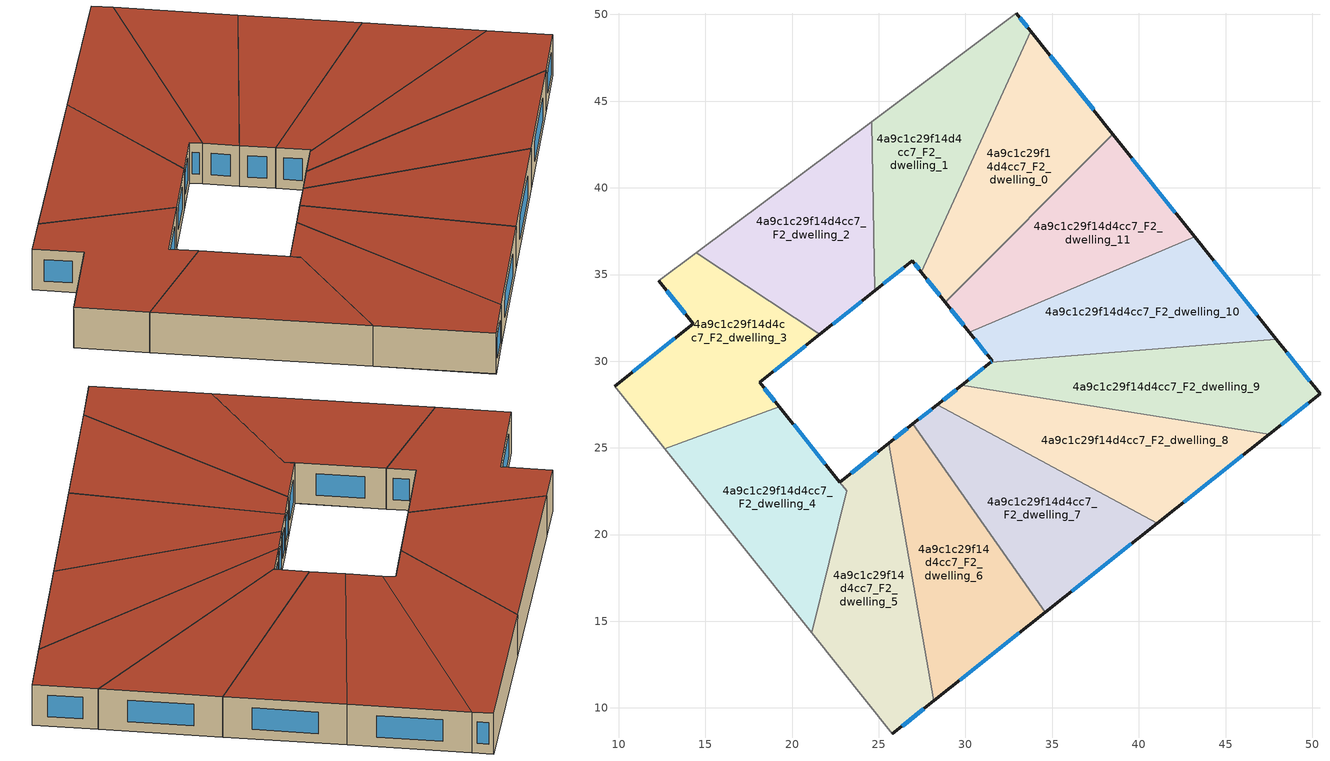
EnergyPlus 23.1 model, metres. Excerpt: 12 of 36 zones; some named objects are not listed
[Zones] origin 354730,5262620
4a9c1c29f14d4cc7_F2_dwelling_0
 floor to 4a9c1c29f14d4cc7_F1_dwelling_0 (EU_floor_Construction): 33.78,49.02 38.5,43.1 28.84,33.41 27.46,35.14 z6
 wall outside (EU_wall_Construction): 27.46,35.14 28.84,33.41 / 38.5,43.1 33.78,49.02 z6:9
 wall to 4a9c1c29f14d4cc7_F2_dwelling_1 (EU_wall_Construction): 33.78,49.02 27.46,35.14 z6:9
 wall to 4a9c1c29f14d4cc7_F2_dwelling_11 (EU_wall_Construction): 28.84,33.41 38.5,43.1 z6:9
 window (EU_Window_Construction): 27.78,34.73 28.51,33.82 / 37.39,44.49 34.89,47.63 z6.7:8.3
 roof outside (EU_roof_Construction): 28.84,33.41 38.5,43.1 33.78,49.02 27.46,35.14 z9
4a9c1c29f14d4cc7_F2_dwelling_1
 floor to 4a9c1c29f14d4cc7_F1_dwelling_1 (EU_floor_Construction): 32.94,50.07 33.78,49.02 27.46,35.14 26.94,35.78 24.76,34.05 24.58,43.82 z6
 wall outside (EU_wall_Construction): 24.76,34.05 26.94,35.78 27.46,35.14 / 33.78,49.02 32.94,50.07 z6:9
 wall adiabatic (EU_wall_Construction): 32.94,50.07 24.58,43.82 z6:9
 wall to 4a9c1c29f14d4cc7_F2_dwelling_2 (EU_wall_Construction): 24.58,43.82 24.76,34.05 z6:9
 window (EU_Window_Construction): 27.06,35.63 27.34,35.29 / 25.27,34.46 26.43,35.38 / 33.58,49.27 33.14,49.82 z6.7:8.3
 roof outside (EU_roof_Construction): 27.46,35.14 33.78,49.02 32.94,50.07 24.58,43.82 24.76,34.05 26.94,35.78 z9
4a9c1c29f14d4cc7_F2_dwelling_10
 floor to 4a9c1c29f14d4cc7_F1_dwelling_10 (EU_floor_Construction): 43.22,37.18 47.94,31.27 31.45,29.94 31.55,30.02 30.22,31.68 z6
 wall outside (EU_wall_Construction): 30.22,31.68 31.55,30.02 31.45,29.94 / 47.94,31.27 43.22,37.18 z6:9
 wall to 4a9c1c29f14d4cc7_F2_dwelling_11 (EU_wall_Construction): 43.22,37.18 30.22,31.68 z6:9
 wall to 4a9c1c29f14d4cc7_F2_dwelling_9 (EU_wall_Construction): 31.45,29.94 47.94,31.27 z6:9
 window (EU_Window_Construction): 31.53,30 31.47,29.96 / 30.54,31.29 31.24,30.41 / 46.83,32.66 44.33,35.8 z6.7:8.3
 roof outside (EU_roof_Construction): 47.94,31.27 43.22,37.18 30.22,31.68 31.55,30.02 31.45,29.94 z9
4a9c1c29f14d4cc7_F2_dwelling_11
 floor to 4a9c1c29f14d4cc7_F1_dwelling_11 (EU_floor_Construction): 38.5,43.1 43.22,37.18 30.22,31.68 28.84,33.41 z6
 wall outside (EU_wall_Construction): 28.84,33.41 30.22,31.68 / 43.22,37.18 38.5,43.1 z6:9
 window (EU_Window_Construction): 29.16,33.01 29.9,32.09 / 42.11,38.57 39.61,41.71 z6.7:8.3
 roof outside (EU_roof_Construction): 43.22,37.18 38.5,43.1 28.84,33.41 30.22,31.68 z9
4a9c1c29f14d4cc7_F2_dwelling_2
 floor to 4a9c1c29f14d4cc7_F1_dwelling_2 (EU_floor_Construction): 24.58,43.82 24.76,34.05 21.6,31.54 14.46,36.25 z6
 wall outside (EU_wall_Construction): 21.6,31.54 24.76,34.05 z6:9
 wall adiabatic (EU_wall_Construction): 24.58,43.82 14.46,36.25 z6:9
 wall to 4a9c1c29f14d4cc7_F2_dwelling_3 (EU_wall_Construction): 14.46,36.25 21.6,31.54 z6:9
 window (EU_Window_Construction): 22.34,32.13 24.02,33.46 z6.7:8.3
 roof outside (EU_roof_Construction): 24.76,34.05 24.58,43.82 14.46,36.25 21.6,31.54 z9
4a9c1c29f14d4cc7_F2_dwelling_3
 floor to 4a9c1c29f14d4cc7_F1_dwelling_3 (EU_floor_Construction): 21.6,31.54 18.13,28.79 19.27,27.37 12.64,24.95 9.75,28.56 14.3,32.16 12.31,34.64 14.46,36.25 z6
 wall outside (EU_wall_Construction): 19.27,27.37 18.13,28.79 21.6,31.54 / 12.31,34.64 14.3,32.16 9.76,28.56 z6:9
 wall adiabatic (EU_wall_Construction): 9.76,28.56 12.64,24.95 / 14.46,36.25 12.31,34.64 z6:9
 wall to 4a9c1c29f14d4cc7_F2_dwelling_4 (EU_wall_Construction): 12.64,24.95 19.27,27.37 z6:9
 window (EU_Window_Construction): 18.95,29.43 20.79,30.89 / 19,27.7 18.4,28.45 / 13.23,31.31 10.82,29.4 / 12.78,34.06 13.83,32.74 z6.7:8.3
 roof outside (EU_roof_Construction): 19.27,27.37 18.13,28.79 21.6,31.54 14.46,36.25 12.31,34.64 14.3,32.16 9.76,28.56 12.64,24.95 z9
4a9c1c29f14d4cc7_F2_dwelling_4
 floor to 4a9c1c29f14d4cc7_F1_dwelling_4 (EU_floor_Construction): 19.27,27.37 23.15,22.52 21.13,14.33 12.64,24.95 z6
 wall outside (EU_wall_Construction): 22.74,23.03 19.27,27.37 z6:9
 wall adiabatic (EU_wall_Construction): 12.64,24.95 21.13,14.33 z6:9
 wall to 4a9c1c29f14d4cc7_F2_dwelling_5 (EU_wall_Construction): 21.13,14.33 23.15,22.52 22.74,23.02 z6:9
 window (EU_Window_Construction): 21.93,24.04 20.08,26.35 z6.7:8.3
 roof outside (EU_roof_Construction): 21.13,14.33 23.15,22.52 19.27,27.37 12.64,24.95 z9
4a9c1c29f14d4cc7_F2_dwelling_5
 floor to 4a9c1c29f14d4cc7_F1_dwelling_5 (EU_floor_Construction): 25.57,25.26 28.16,10.4 25.78,8.51 21.13,14.33 23.15,22.52 22.74,23.02 z6
 wall outside (EU_wall_Construction): 25.57,25.26 22.74,23.02 / 25.78,8.51 28.16,10.4 z6:9
 wall adiabatic (EU_wall_Construction): 21.13,14.33 25.78,8.51 z6:9
 wall to 4a9c1c29f14d4cc7_F2_dwelling_6 (EU_wall_Construction): 28.16,10.4 25.57,25.26 z6:9
 window (EU_Window_Construction): 24.9,24.74 23.41,23.55 / 26.34,8.96 27.6,9.96 z6.7:8.3
 roof outside (EU_roof_Construction): 28.16,10.4 25.57,25.26 22.74,23.02 23.15,22.52 21.13,14.33 25.78,8.51 z9
4a9c1c29f14d4cc7_F2_dwelling_6
 floor to 4a9c1c29f14d4cc7_F1_dwelling_6 (EU_floor_Construction): 26.97,26.38 34.62,15.53 28.16,10.4 25.57,25.26 z6
 wall outside (EU_wall_Construction): 26.97,26.38 25.57,25.26 / 28.16,10.4 34.62,15.53 z6:9
 wall to 4a9c1c29f14d4cc7_F2_dwelling_7 (EU_wall_Construction): 34.62,15.53 26.97,26.38 z6:9
 window (EU_Window_Construction): 26.64,26.12 25.9,25.53 / 29.68,11.61 33.1,14.33 z6.7:8.3
 roof outside (EU_roof_Construction): 34.62,15.53 26.97,26.38 25.57,25.26 28.16,10.4 z9
4a9c1c29f14d4cc7_F2_dwelling_7
 floor to 4a9c1c29f14d4cc7_F1_dwelling_7 (EU_floor_Construction): 41.07,20.66 34.62,15.53 26.97,26.38 28.38,27.5 z6
 wall outside (EU_wall_Construction): 28.38,27.5 26.97,26.38 / 34.62,15.53 41.07,20.66 z6:9
 wall to 4a9c1c29f14d4cc7_F2_dwelling_8 (EU_wall_Construction): 41.07,20.66 28.38,27.5 z6:9
 window (EU_Window_Construction): 28.05,27.24 27.3,26.64 / 36.13,16.74 39.55,19.46 z6.7:8.3
 roof outside (EU_roof_Construction): 41.07,20.66 28.38,27.5 26.97,26.38 34.62,15.53 z9
4a9c1c29f14d4cc7_F2_dwelling_8
 floor to 4a9c1c29f14d4cc7_F1_dwelling_8 (EU_floor_Construction): 47.52,25.79 41.07,20.66 28.38,27.5 29.78,28.62 z6
 wall outside (EU_wall_Construction): 29.78,28.62 28.38,27.5 / 41.07,20.66 47.52,25.79 z6:9
 wall to 4a9c1c29f14d4cc7_F2_dwelling_9 (EU_wall_Construction): 47.52,25.79 29.78,28.62 z6:9
 window (EU_Window_Construction): 29.45,28.35 28.71,27.76 / 42.59,21.87 46.01,24.58 z6.7:8.3
 roof outside (EU_roof_Construction): 47.52,25.79 29.78,28.62 28.38,27.5 41.07,20.66 z9
4a9c1c29f14d4cc7_F2_dwelling_9
 floor to 4a9c1c29f14d4cc7_F1_dwelling_9 (EU_floor_Construction): 47.94,31.27 50.45,28.12 47.52,25.79 29.78,28.62 31.45,29.94 z6
 wall outside (EU_wall_Construction): 31.45,29.94 29.78,28.62 / 47.52,25.79 50.45,28.12 47.94,31.27 z6:9
 window (EU_Window_Construction): 31.06,29.63 30.18,28.93 / 49.86,28.86 48.53,30.53 / 48.21,26.34 49.76,27.57 z6.7:8.3
 roof outside (EU_roof_Construction): 50.45,28.12 47.94,31.27 31.45,29.94 29.78,28.62 47.52,25.79 z9
[Building]
EU S2 Campaign: North Axis=0; Terrain=City; Solar Distribution=FullExterior
[Site:Location]
Budapest.Ferenc.Liszt.Intl.AP: Latitude=47.437; Longitude=19.256; Time Zone=1; Elevation=185
[SizingPeriod:WeatherFileDays]
AnnualSizingPeriod: Begin Month=1; Begin Day of Month=1; End Month=12; End Day of Month=31; Day of Week for Start Day=Monday; Use Weather File Daylight Saving Period=No; Use Weather File Rain and Snow Indicators=No
[MATERIAL]
EU_InternalMass_Material: Roughness=MediumRough; Thickness=0.1; Conductivity=1; Density=1800; Specific Heat=900; Thermal Absorptance=0.9; Solar Absorptance=0.7; Visible Absorptance=0.7
[MATERIAL:NOMASS] Roughness=MediumRough; Thermal Absorptance=0.9; Solar Absorptance=0.7; Visible Absorptance=0.7
Name | Thermal Resistance
EU_wall_NoMass | 0.832559
EU_roof_NoMass | 1.39638
EU_floor_NoMass | 0.872794
[WINDOWMATERIAL:SIMPLEGLAZINGSYSTEM]
EU_Window_SimpleGlazing: UFactor=2.79869; Solar Heat Gain Coefficient=0.75; Visible Transmittance=0.75
[CONSTRUCTION]
EU_wall_Construction: EU_wall_NoMass
EU_roof_Construction: EU_roof_NoMass
EU_floor_Construction: EU_floor_NoMass
EU_Window_Construction: EU_Window_SimpleGlazing
EU_InternalMass_Construction: EU_InternalMass_Material
[ZONE] Type=1; Multiplier=1; Ceiling Height=autocalculate; Floor Area=autocalculate; Part of Total Floor Area=Yes
Name | Volume
4a9c1c29f14d4cc7_F2_dwelling_0 | 199.494
4a9c1c29f14d4cc7_F2_dwelling_1 | 199.483
4a9c1c29f14d4cc7_F2_dwelling_10 | 199.462
4a9c1c29f14d4cc7_F2_dwelling_11 | 199.517
4a9c1c29f14d4cc7_F2_dwelling_2 | 199.475
4a9c1c29f14d4cc7_F2_dwelling_3 | 199.5
4a9c1c29f14d4cc7_F2_dwelling_4 | 198.695
4a9c1c29f14d4cc7_F2_dwelling_5 | 200.292
4a9c1c29f14d4cc7_F2_dwelling_6 | 199.48
4a9c1c29f14d4cc7_F2_dwelling_7 | 199.523
4a9c1c29f14d4cc7_F2_dwelling_8 | 199.478
4a9c1c29f14d4cc7_F2_dwelling_9 | 199.503
[INTERNALMASS] Construction=EU_InternalMass_Construction
Name | Zone or ZoneList | Surface Area
4a9c1c29f14d4cc7_F2_dwelling_0_EU_InternalMass | 4a9c1c29f14d4cc7_F2_dwelling_0 | 66.4978
4a9c1c29f14d4cc7_F2_dwelling_1_EU_InternalMass | 4a9c1c29f14d4cc7_F2_dwelling_1 | 66.4944
4a9c1c29f14d4cc7_F2_dwelling_2_EU_InternalMass | 4a9c1c29f14d4cc7_F2_dwelling_2 | 66.4915
4a9c1c29f14d4cc7_F2_dwelling_3_EU_InternalMass | 4a9c1c29f14d4cc7_F2_dwelling_3 | 66.5001
4a9c1c29f14d4cc7_F2_dwelling_4_EU_InternalMass | 4a9c1c29f14d4cc7_F2_dwelling_4 | 66.2302
4a9c1c29f14d4cc7_F2_dwelling_5_EU_InternalMass | 4a9c1c29f14d4cc7_F2_dwelling_5 | 66.764
4a9c1c29f14d4cc7_F2_dwelling_6_EU_InternalMass | 4a9c1c29f14d4cc7_F2_dwelling_6 | 66.4935
4a9c1c29f14d4cc7_F2_dwelling_7_EU_InternalMass | 4a9c1c29f14d4cc7_F2_dwelling_7 | 66.5076
4a9c1c29f14d4cc7_F2_dwelling_8_EU_InternalMass | 4a9c1c29f14d4cc7_F2_dwelling_8 | 66.4927
4a9c1c29f14d4cc7_F2_dwelling_9_EU_InternalMass | 4a9c1c29f14d4cc7_F2_dwelling_9 | 66.5012
4a9c1c29f14d4cc7_F2_dwelling_10_EU_InternalMass | 4a9c1c29f14d4cc7_F2_dwelling_10 | 66.4872
4a9c1c29f14d4cc7_F2_dwelling_11_EU_InternalMass | 4a9c1c29f14d4cc7_F2_dwelling_11 | 66.5057
[OTHEREQUIPMENT] Fuel Type=Electricity; Design Level Calculation Method=Watts/Area; Power per Zone Floor Area=1; Fraction Latent=0; Fraction Radiant=0; Fraction Lost=0; Carbon Dioxide Generation Rate=0; EndUse Subcategory=EU_Step8_InternalGains
Name | Zone or ZoneList or Space or SpaceList | Schedule
EU_Step8_InternalGain_4a9c1c29f14d4cc7_F2_dwelling_0_f000 | 4a9c1c29f14d4cc7_F2_dwelling_0 | EU_Step8_GainSchedule_4a9c1c29f14d4cc7_F2_dwelling_0_f000
EU_Step8_InternalGain_4a9c1c29f14d4cc7_F2_dwelling_1_f000 | 4a9c1c29f14d4cc7_F2_dwelling_1 | EU_Step8_GainSchedule_4a9c1c29f14d4cc7_F2_dwelling_1_f000
EU_Step8_InternalGain_4a9c1c29f14d4cc7_F2_dwelling_2_f000 | 4a9c1c29f14d4cc7_F2_dwelling_2 | EU_Step8_GainSchedule_4a9c1c29f14d4cc7_F2_dwelling_2_f000
EU_Step8_InternalGain_4a9c1c29f14d4cc7_F2_dwelling_3_f000 | 4a9c1c29f14d4cc7_F2_dwelling_3 | EU_Step8_GainSchedule_4a9c1c29f14d4cc7_F2_dwelling_3_f000
EU_Step8_InternalGain_4a9c1c29f14d4cc7_F2_dwelling_4_f000 | 4a9c1c29f14d4cc7_F2_dwelling_4 | EU_Step8_GainSchedule_4a9c1c29f14d4cc7_F2_dwelling_4_f000
EU_Step8_InternalGain_4a9c1c29f14d4cc7_F2_dwelling_5_f000 | 4a9c1c29f14d4cc7_F2_dwelling_5 | EU_Step8_GainSchedule_4a9c1c29f14d4cc7_F2_dwelling_5_f000
EU_Step8_InternalGain_4a9c1c29f14d4cc7_F2_dwelling_6_f000 | 4a9c1c29f14d4cc7_F2_dwelling_6 | EU_Step8_GainSchedule_4a9c1c29f14d4cc7_F2_dwelling_6_f000
EU_Step8_InternalGain_4a9c1c29f14d4cc7_F2_dwelling_7_f000 | 4a9c1c29f14d4cc7_F2_dwelling_7 | EU_Step8_GainSchedule_4a9c1c29f14d4cc7_F2_dwelling_7_f000
EU_Step8_InternalGain_4a9c1c29f14d4cc7_F2_dwelling_8_f000 | 4a9c1c29f14d4cc7_F2_dwelling_8 | EU_Step8_GainSchedule_4a9c1c29f14d4cc7_F2_dwelling_8_f000
EU_Step8_InternalGain_4a9c1c29f14d4cc7_F2_dwelling_9_f000 | 4a9c1c29f14d4cc7_F2_dwelling_9 | EU_Step8_GainSchedule_4a9c1c29f14d4cc7_F2_dwelling_9_f000
EU_Step8_InternalGain_4a9c1c29f14d4cc7_F2_dwelling_10_f000 | 4a9c1c29f14d4cc7_F2_dwelling_10 | EU_Step8_GainSchedule_4a9c1c29f14d4cc7_F2_dwelling_10_f000
EU_Step8_InternalGain_4a9c1c29f14d4cc7_F2_dwelling_11_f000 | 4a9c1c29f14d4cc7_F2_dwelling_11 | EU_Step8_GainSchedule_4a9c1c29f14d4cc7_F2_dwelling_11_f000
[ZONEVENTILATION:DESIGNFLOWRATE] Schedule=EU_AlwaysOn; Design Flow Rate Calculation Method=AirChanges/Hour; Air Changes per Hour=0.475469; Ventilation Type=Natural; Fan Pressure Rise=0; Fan Total Efficiency=1; Constant Term Coefficient=1; Temperature Term Coefficient=0; Velocity Term Coefficient=0; Velocity Squared Term Coefficient=0; Minimum Indoor Temperature=-100; Maximum Indoor Temperature=100; Delta Temperature=-100; Minimum Outdoor Temperature=-100; Maximum Outdoor Temperature=100; Maximum Wind Speed=40
Name | Zone or ZoneList or Space or SpaceList
EU_ConstantAir_4a9c1c29f14d4cc7_F2_dwelling_0 | 4a9c1c29f14d4cc7_F2_dwelling_0
EU_ConstantAir_4a9c1c29f14d4cc7_F2_dwelling_1 | 4a9c1c29f14d4cc7_F2_dwelling_1
EU_ConstantAir_4a9c1c29f14d4cc7_F2_dwelling_2 | 4a9c1c29f14d4cc7_F2_dwelling_2
EU_ConstantAir_4a9c1c29f14d4cc7_F2_dwelling_3 | 4a9c1c29f14d4cc7_F2_dwelling_3
EU_ConstantAir_4a9c1c29f14d4cc7_F2_dwelling_4 | 4a9c1c29f14d4cc7_F2_dwelling_4
EU_ConstantAir_4a9c1c29f14d4cc7_F2_dwelling_5 | 4a9c1c29f14d4cc7_F2_dwelling_5
EU_ConstantAir_4a9c1c29f14d4cc7_F2_dwelling_6 | 4a9c1c29f14d4cc7_F2_dwelling_6
EU_ConstantAir_4a9c1c29f14d4cc7_F2_dwelling_7 | 4a9c1c29f14d4cc7_F2_dwelling_7
EU_ConstantAir_4a9c1c29f14d4cc7_F2_dwelling_8 | 4a9c1c29f14d4cc7_F2_dwelling_8
EU_ConstantAir_4a9c1c29f14d4cc7_F2_dwelling_9 | 4a9c1c29f14d4cc7_F2_dwelling_9
EU_ConstantAir_4a9c1c29f14d4cc7_F2_dwelling_10 | 4a9c1c29f14d4cc7_F2_dwelling_10
EU_ConstantAir_4a9c1c29f14d4cc7_F2_dwelling_11 | 4a9c1c29f14d4cc7_F2_dwelling_11
[HVACTEMPLATE:ZONE:IDEALLOADSAIRSYSTEM] System Availability Schedule=EU_AlwaysOn; Maximum Heating Supply Air Temperature=50; Minimum Cooling Supply Air Temperature=13; Maximum Heating Supply Air Humidity Ratio=0.0156; Minimum Cooling Supply Air Humidity Ratio=0.0077; Heating Limit=NoLimit; Cooling Limit=NoLimit; Heating Availability Schedule=EU_AlwaysOn; Cooling Availability Schedule=EU_CoolingOff; Dehumidification Control Type=ConstantSensibleHeatRatio; Cooling Sensible Heat Ratio=0.7; Dehumidification Setpoint=60; Humidification Control Type=None; Humidification Setpoint=30; Outdoor Air Method=None; Outdoor Air Flow Rate per Person=0.00944; Outdoor Air Flow Rate per Zone Floor Area=0; Outdoor Air Flow Rate per Zone=0; Demand Controlled Ventilation Type=None; Outdoor Air Economizer Type=NoEconomizer; Heat Recovery Type=None; Sensible Heat Recovery Effectiveness=0.7; Latent Heat Recovery Effectiveness=0.65
Name | Template Thermostat
4a9c1c29f14d4cc7_F2_dwelling_0 | EU_HeatOnly_4a9c1c29f14d4cc7_F2_dwelling_0
4a9c1c29f14d4cc7_F2_dwelling_1 | EU_HeatOnly_4a9c1c29f14d4cc7_F2_dwelling_1
4a9c1c29f14d4cc7_F2_dwelling_2 | EU_HeatOnly_4a9c1c29f14d4cc7_F2_dwelling_2
4a9c1c29f14d4cc7_F2_dwelling_3 | EU_HeatOnly_4a9c1c29f14d4cc7_F2_dwelling_3
4a9c1c29f14d4cc7_F2_dwelling_4 | EU_HeatOnly_4a9c1c29f14d4cc7_F2_dwelling_4
4a9c1c29f14d4cc7_F2_dwelling_5 | EU_HeatOnly_4a9c1c29f14d4cc7_F2_dwelling_5
4a9c1c29f14d4cc7_F2_dwelling_6 | EU_HeatOnly_4a9c1c29f14d4cc7_F2_dwelling_6
4a9c1c29f14d4cc7_F2_dwelling_7 | EU_HeatOnly_4a9c1c29f14d4cc7_F2_dwelling_7
4a9c1c29f14d4cc7_F2_dwelling_8 | EU_HeatOnly_4a9c1c29f14d4cc7_F2_dwelling_8
4a9c1c29f14d4cc7_F2_dwelling_9 | EU_HeatOnly_4a9c1c29f14d4cc7_F2_dwelling_9
4a9c1c29f14d4cc7_F2_dwelling_10 | EU_HeatOnly_4a9c1c29f14d4cc7_F2_dwelling_10
4a9c1c29f14d4cc7_F2_dwelling_11 | EU_HeatOnly_4a9c1c29f14d4cc7_F2_dwelling_11
[SIZING:ZONE] Zone Cooling Design Supply Air Temperature Input Method=SupplyAirTemperature; Zone Cooling Design Supply Air Temperature=13; Zone Heating Design Supply Air Temperature Input Method=SupplyAirTemperature; Zone Heating Design Supply Air Temperature=50; Zone Cooling Design Supply Air Humidity Ratio=0.008; Zone Heating Design Supply Air Humidity Ratio=0.008; Cooling Design Air Flow Method=DesignDay; Cooling Design Air Flow Rate=0; Cooling Minimum Air Flow per Zone Floor Area=0.000762; Cooling Minimum Air Flow=0; Cooling Minimum Air Flow Fraction=0.2; Heating Design Air Flow Method=DesignDay; Heating Design Air Flow Rate=0; Heating Maximum Air Flow per Zone Floor Area=0.002032; Heating Maximum Air Flow=0.141576; Heating Maximum Air Flow Fraction=0.3; Account for Dedicated Outdoor Air System=No; Dedicated Outdoor Air System Control Strategy=NeutralSupplyAir; Dedicated Outdoor Air Low Setpoint Temperature for Design=autosize; Dedicated Outdoor Air High Setpoint Temperature for Design=autosize; Zone Load Sizing Method=Sensible Load Only No Latent Load; Zone Latent Cooling Design Supply Air Humidity Ratio Input Method=HumidityRatioDifference; Zone Cooling Design Supply Air Humidity Ratio Difference=0.005; Zone Latent Heating Design Supply Air Humidity Ratio Input Method=HumidityRatioDifference; Zone Humidification Design Supply Air Humidity Ratio Difference=0.005
4a9c1c29f14d4cc7_F2_dwelling_0; 4a9c1c29f14d4cc7_F2_dwelling_1; 4a9c1c29f14d4cc7_F2_dwelling_2; 4a9c1c29f14d4cc7_F2_dwelling_3; 4a9c1c29f14d4cc7_F2_dwelling_4; 4a9c1c29f14d4cc7_F2_dwelling_5; 4a9c1c29f14d4cc7_F2_dwelling_6; 4a9c1c29f14d4cc7_F2_dwelling_7; 4a9c1c29f14d4cc7_F2_dwelling_8; 4a9c1c29f14d4cc7_F2_dwelling_9; 4a9c1c29f14d4cc7_F2_dwelling_10; 4a9c1c29f14d4cc7_F2_dwelling_11
[SCHEDULE:CONSTANT]
Name | Hourly Value
EU_AlwaysOn | 1
EU_CoolingOff | 0
[SCHEDULE:FILE] Column Number=1; Rows to Skip at Top=0; Number of Hours of Data=8760; Column Separator=Comma; Interpolate to Timestep=No; Minutes per Item=60; Adjust Schedule for Daylight Savings=Yes
Name | File
EU_Step8_GainSchedule_4a9c1c29f14d4cc7_F2_dwelling_0_f000 | ../../schedules/4a9c1c29f14d4cc7/4a9c1c29f14d4cc7_F2_dwelling_0_f000_gain.csv
EU_Step8_GainSchedule_4a9c1c29f14d4cc7_F2_dwelling_1_f000 | ../../schedules/4a9c1c29f14d4cc7/4a9c1c29f14d4cc7_F2_dwelling_1_f000_gain.csv
EU_Step8_GainSchedule_4a9c1c29f14d4cc7_F2_dwelling_2_f000 | ../../schedules/4a9c1c29f14d4cc7/4a9c1c29f14d4cc7_F2_dwelling_2_f000_gain.csv
EU_Step8_GainSchedule_4a9c1c29f14d4cc7_F2_dwelling_3_f000 | ../../schedules/4a9c1c29f14d4cc7/4a9c1c29f14d4cc7_F2_dwelling_3_f000_gain.csv
EU_Step8_GainSchedule_4a9c1c29f14d4cc7_F2_dwelling_4_f000 | ../../schedules/4a9c1c29f14d4cc7/4a9c1c29f14d4cc7_F2_dwelling_4_f000_gain.csv
EU_Step8_GainSchedule_4a9c1c29f14d4cc7_F2_dwelling_5_f000 | ../../schedules/4a9c1c29f14d4cc7/4a9c1c29f14d4cc7_F2_dwelling_5_f000_gain.csv
EU_Step8_GainSchedule_4a9c1c29f14d4cc7_F2_dwelling_6_f000 | ../../schedules/4a9c1c29f14d4cc7/4a9c1c29f14d4cc7_F2_dwelling_6_f000_gain.csv
EU_Step8_GainSchedule_4a9c1c29f14d4cc7_F2_dwelling_7_f000 | ../../schedules/4a9c1c29f14d4cc7/4a9c1c29f14d4cc7_F2_dwelling_7_f000_gain.csv
EU_Step8_GainSchedule_4a9c1c29f14d4cc7_F2_dwelling_8_f000 | ../../schedules/4a9c1c29f14d4cc7/4a9c1c29f14d4cc7_F2_dwelling_8_f000_gain.csv
EU_Step8_GainSchedule_4a9c1c29f14d4cc7_F2_dwelling_9_f000 | ../../schedules/4a9c1c29f14d4cc7/4a9c1c29f14d4cc7_F2_dwelling_9_f000_gain.csv
EU_Step8_GainSchedule_4a9c1c29f14d4cc7_F2_dwelling_10_f000 | ../../schedules/4a9c1c29f14d4cc7/4a9c1c29f14d4cc7_F2_dwelling_10_f000_gain.csv
EU_Step8_GainSchedule_4a9c1c29f14d4cc7_F2_dwelling_11_f000 | ../../schedules/4a9c1c29f14d4cc7/4a9c1c29f14d4cc7_F2_dwelling_11_f000_gain.csv
